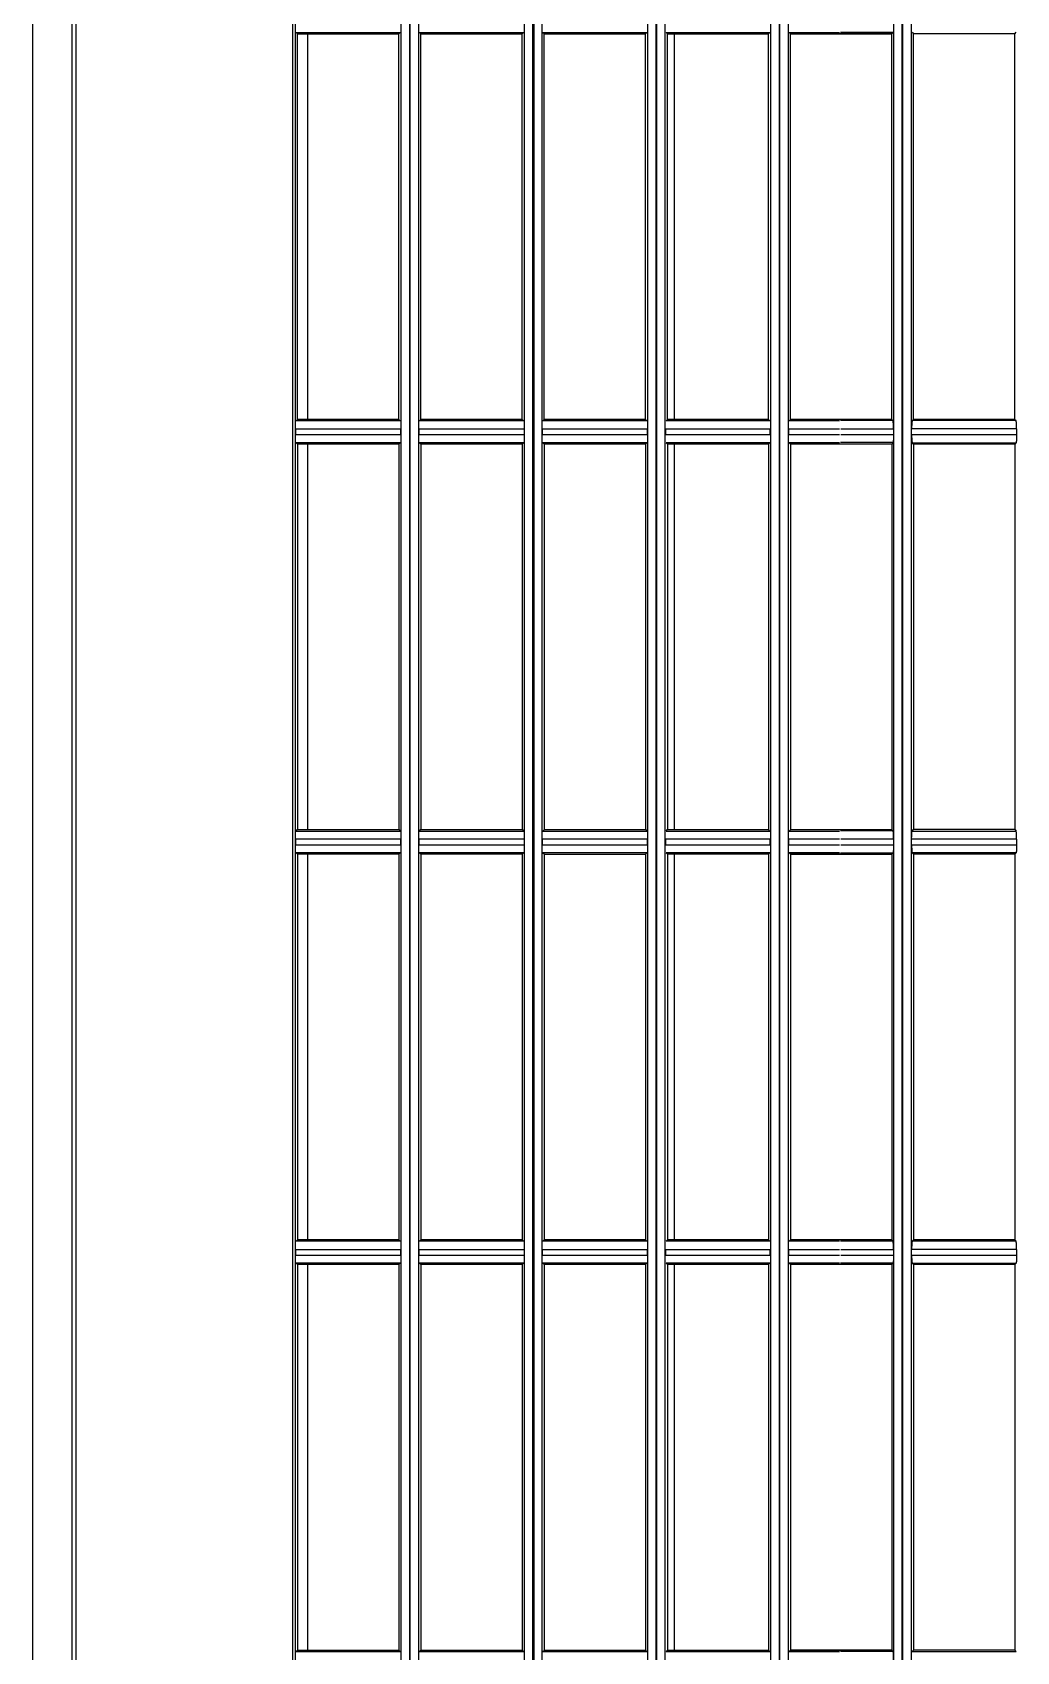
# Model space of a CAD drawing. Header units: centimetres. Extents: x 31 to 22766, y 238 to 3306.
# Drawn here: x 606.54 to 618.53, y 1991.41 to 2011.14 of the extents above; entities that cross this region are included whole.
import ezdxf
from ezdxf.xclip import XClip

# ---------------------------------------------------------------- set-up
doc = ezdxf.new("R2010")
doc.units = ezdxf.units.CM
doc.header["$XCLIPFRAME"] = 0
doc.linetypes.add('HIDDEN', pattern=[0.375, 0.25, -0.125])
doc.layers.add('00_BORDA_SIVA', color=5, linetype='Continuous', lineweight=25)

# ---------------------------------------------------------------- blocks, each defined once
blk = doc.blocks.new('DUVAR PLANI')
at = {"layer": '00_BORDA_SIVA', "color": 251, "linetype": 'HIDDEN', "ltscale": 50}
blk.add_line((34885.638, 6472.619), (34885.638, 6622.619), dxfattribs=at)
blk = doc.blocks.new('fxaq 7.1 kw iç ünite')
at = {"color": 7, "linetype": 'Continuous', "true_color": 0xffffff}
for p, q in [((12691.404, 4111.579), (12597.465, 4111.579)), ((12598.404, 4111.093), (12700.404, 4111.093)), ((12700.404, 4111.05), (12598.404, 4111.05)), ((12685.604, 4108.407), (12603.004, 4108.407)), ((12685.479, 4108.377), (12603.129, 4108.377)), ((12613.788, 4108.362), (12613.805, 4108.346)), ((12613.788, 4108.362), (12613.788, 4107.096)), ((12613.805, 4108.346), (12613.805, 4108.346)), ((12618.504, 4108.346), (12613.805, 4108.346)), ((12613.805, 4108.346), (12613.805, 4107.113)), ((12618.504, 4108.346), (12618.52, 4108.362)), ((12618.504, 4107.112), (12618.504, 4108.346)), ((12618.52, 4107.096), (12618.52, 4108.362)), ((12618.62, 4108.367), (12618.62, 4107.092)), ((12618.62, 4108.367), (12618.689, 4108.367)), ((12618.689, 4108.367), (12618.689, 4107.092)), ((12618.804, 4108.346), (12618.788, 4108.362)), ((12618.788, 4107.096), (12618.788, 4108.362)), ((12623.504, 4108.346), (12618.804, 4108.346)), ((12618.804, 4107.112), (12618.804, 4108.346)), ((12623.52, 4108.362), (12623.504, 4108.346)), ((12623.504, 4108.346), (12623.504, 4108.346)), ((12623.504, 4107.113), (12623.504, 4108.346)), ((12623.52, 4107.096), (12623.52, 4108.362)), ((12623.62, 4108.367), (12623.689, 4108.367)), ((12623.62, 4108.367), (12623.62, 4107.092)), ((12623.689, 4107.092), (12623.689, 4108.367)), ((12623.788, 4108.362), (12623.788, 4107.096)), ((12623.788, 4108.362), (12623.805, 4108.346)), ((12623.805, 4108.346), (12623.805, 4107.113)), ((12623.805, 4108.346), (12623.805, 4108.346)), ((12628.504, 4108.346), (12623.805, 4108.346)), ((12628.504, 4108.346), (12628.52, 4108.362)), ((12628.504, 4107.112), (12628.504, 4108.346)), ((12628.52, 4107.096), (12628.52, 4108.362)), ((12628.62, 4108.367), (12628.689, 4108.367)), ((12628.62, 4108.367), (12628.62, 4107.092)), ((12628.689, 4108.367), (12628.689, 4107.092)), ((12628.804, 4108.346), (12628.788, 4108.362)), ((12628.788, 4107.096), (12628.788, 4108.362)), ((12628.804, 4108.346), (12633.504, 4108.346)), ((12628.804, 4107.112), (12628.804, 4108.346)), ((12633.52, 4108.362), (12633.504, 4108.346)), ((12633.504, 4108.346), (12633.504, 4107.113)), ((12633.504, 4108.346), (12633.504, 4108.346)), ((12633.52, 4108.362), (12633.52, 4107.096)), ((12613.805, 4108.22), (12618.504, 4108.22)), ((12618.804, 4108.22), (12623.504, 4108.22)), ((12623.805, 4108.22), (12628.504, 4108.22)), ((12628.804, 4108.22), (12633.504, 4108.22)), ((12613.805, 4107.113), (12613.788, 4107.096)), ((12613.805, 4107.112), (12613.805, 4107.113)), ((12618.504, 4107.112), (12613.805, 4107.112)), ((12618.52, 4107.096), (12618.504, 4107.112)), ((12618.689, 4107.092), (12618.62, 4107.092)), ((12618.788, 4107.096), (12618.804, 4107.112)), ((12623.504, 4107.112), (12618.804, 4107.112)), ((12623.504, 4107.113), (12623.52, 4107.096)), ((12623.504, 4107.112), (12623.504, 4107.113)), ((12623.689, 4107.092), (12623.62, 4107.092)), ((12623.805, 4107.113), (12623.788, 4107.096)), ((12623.805, 4107.112), (12623.805, 4107.113)), ((12628.504, 4107.112), (12623.805, 4107.112)), ((12628.52, 4107.096), (12628.504, 4107.112)), ((12628.689, 4107.092), (12628.62, 4107.092)), ((12628.788, 4107.096), (12628.804, 4107.112)), ((12628.804, 4107.112), (12633.504, 4107.112)), ((12633.504, 4107.113), (12633.52, 4107.096)), ((12633.504, 4107.112), (12633.504, 4107.113)), ((12607.571, 4106.974), (12646.238, 4106.974)), ((12607.572, 4107.084), (12646.237, 4107.084)), ((12646.237, 4106.984), (12607.572, 4106.984)), ((12646.238, 4106.874), (12607.571, 4106.874)), ((12613.788, 4106.861), (12613.788, 4105.592)), ((12613.788, 4106.861), (12613.805, 4106.845)), ((12618.504, 4106.845), (12613.805, 4106.845)), ((12613.805, 4106.845), (12613.805, 4105.608)), ((12613.805, 4106.845), (12613.805, 4106.845)), ((12618.504, 4106.845), (12618.52, 4106.861)), ((12618.504, 4105.608), (12618.504, 4106.845)), ((12618.52, 4105.592), (12618.52, 4106.861)), ((12618.62, 4106.866), (12618.689, 4106.866)), ((12618.62, 4106.866), (12618.62, 4105.587)), ((12618.689, 4106.866), (12618.689, 4105.587)), ((12618.788, 4105.592), (12618.788, 4106.861)), ((12618.804, 4106.845), (12618.788, 4106.861)), ((12623.504, 4106.845), (12618.804, 4106.845)), ((12618.804, 4105.608), (12618.804, 4106.845)), ((12623.52, 4106.861), (12623.504, 4106.845)), ((12623.504, 4105.608), (12623.504, 4106.845)), ((12623.504, 4106.845), (12623.504, 4106.845)), ((12623.52, 4105.592), (12623.52, 4106.861)), ((12623.62, 4106.866), (12623.62, 4105.587)), ((12623.62, 4106.866), (12623.689, 4106.866)), ((12623.689, 4105.587), (12623.689, 4106.866)), ((12623.788, 4106.861), (12623.805, 4106.845)), ((12623.788, 4106.861), (12623.788, 4105.592)), ((12623.805, 4106.845), (12623.805, 4105.608)), ((12628.504, 4106.845), (12623.805, 4106.845)), ((12623.805, 4106.845), (12623.805, 4106.845)), ((12628.504, 4106.845), (12628.52, 4106.861)), ((12628.504, 4105.608), (12628.504, 4106.845)), ((12628.52, 4105.592), (12628.52, 4106.861)), ((12628.62, 4106.866), (12628.62, 4105.587)), ((12628.62, 4106.866), (12628.689, 4106.866)), ((12628.689, 4106.866), (12628.689, 4105.587)), ((12628.788, 4105.592), (12628.788, 4106.861)), ((12628.804, 4106.845), (12628.788, 4106.861)), ((12628.804, 4106.845), (12633.504, 4106.845)), ((12628.804, 4105.608), (12628.804, 4106.845)), ((12633.52, 4106.861), (12633.504, 4106.845)), ((12633.504, 4106.845), (12633.504, 4105.608)), ((12633.504, 4106.845), (12633.504, 4106.845)), ((12633.52, 4106.861), (12633.52, 4105.592)), ((12603.129, 4105.579), (12685.479, 4105.579)), ((12613.805, 4105.608), (12613.788, 4105.592)), ((12618.504, 4105.608), (12613.805, 4105.608)), ((12613.805, 4105.608), (12613.805, 4105.608)), ((12618.52, 4105.592), (12618.504, 4105.608)), ((12618.689, 4105.587), (12618.62, 4105.587)), ((12618.788, 4105.592), (12618.804, 4105.608)), ((12623.504, 4105.608), (12618.804, 4105.608)), ((12623.504, 4105.608), (12623.52, 4105.592)), ((12623.504, 4105.608), (12623.504, 4105.608)), ((12623.689, 4105.587), (12623.62, 4105.587)), ((12623.805, 4105.608), (12623.788, 4105.592)), ((12623.805, 4105.608), (12623.805, 4105.608)), ((12628.504, 4105.608), (12623.805, 4105.608)), ((12628.52, 4105.592), (12628.504, 4105.608)), ((12628.689, 4105.587), (12628.62, 4105.587)), ((12628.788, 4105.592), (12628.804, 4105.608)), ((12628.804, 4105.608), (12633.504, 4105.608)), ((12633.504, 4105.608), (12633.504, 4105.608)), ((12633.504, 4105.608), (12633.52, 4105.592)), ((12603.004, 4105.479), (12685.604, 4105.479)), ((12685.604, 4105.469), (12603.004, 4105.469)), ((12685.479, 4105.369), (12603.129, 4105.369)), ((12613.788, 4105.356), (12613.788, 4104.092)), ((12613.788, 4105.356), (12613.805, 4105.339)), ((12613.805, 4105.34), (12613.805, 4105.339)), ((12618.504, 4105.34), (12613.805, 4105.34)), ((12613.805, 4105.339), (12613.805, 4104.108)), ((12618.504, 4105.34), (12618.52, 4105.356)), ((12618.504, 4104.108), (12618.504, 4105.34)), ((12618.52, 4104.092), (12618.52, 4105.356)), ((12618.62, 4105.361), (12618.689, 4105.361)), ((12618.62, 4105.361), (12618.62, 4104.087)), ((12618.689, 4105.361), (12618.689, 4104.087)), ((12618.788, 4104.092), (12618.788, 4105.356)), ((12618.804, 4105.34), (12618.788, 4105.356)), ((12623.504, 4105.34), (12618.804, 4105.34)), ((12618.804, 4104.108), (12618.804, 4105.34)), ((12623.52, 4105.356), (12623.504, 4105.339)), ((12623.504, 4105.34), (12623.504, 4105.339)), ((12623.504, 4105.339), (12623.504, 4104.108)), ((12623.52, 4104.092), (12623.52, 4105.356)), ((12623.62, 4105.361), (12623.62, 4104.087)), ((12623.62, 4105.361), (12623.689, 4105.361)), ((12623.689, 4104.087), (12623.689, 4105.361)), ((12623.788, 4105.356), (12623.805, 4105.339)), ((12623.788, 4105.356), (12623.788, 4104.092)), ((12628.504, 4105.34), (12623.805, 4105.34)), ((12623.805, 4105.34), (12623.805, 4105.339)), ((12623.805, 4105.339), (12623.805, 4104.108)), ((12628.504, 4105.34), (12628.52, 4105.356)), ((12628.504, 4104.108), (12628.504, 4105.34)), ((12628.52, 4104.092), (12628.52, 4105.356)), ((12628.62, 4105.361), (12628.689, 4105.361)), ((12628.62, 4105.361), (12628.62, 4104.087)), ((12628.689, 4105.361), (12628.689, 4104.087)), ((12628.788, 4104.092), (12628.788, 4105.356)), ((12628.804, 4105.34), (12628.788, 4105.356)), ((12628.804, 4105.34), (12633.504, 4105.34)), ((12628.804, 4104.108), (12628.804, 4105.34)), ((12633.52, 4105.356), (12633.504, 4105.339)), ((12633.504, 4105.34), (12633.504, 4105.339)), ((12633.504, 4105.339), (12633.504, 4104.108)), ((12633.52, 4105.356), (12633.52, 4104.092)), ((12685.604, 4103.979), (12603.004, 4103.979)), ((12603.004, 4103.969), (12685.604, 4103.969)), ((12603.129, 4104.079), (12685.479, 4104.079)), ((12613.805, 4104.108), (12613.788, 4104.092)), ((12618.504, 4104.108), (12613.805, 4104.108)), ((12613.805, 4104.108), (12613.805, 4104.108)), ((12618.52, 4104.092), (12618.504, 4104.108)), ((12618.689, 4104.087), (12618.62, 4104.087)), ((12618.788, 4104.092), (12618.804, 4104.108)), ((12623.504, 4104.108), (12618.804, 4104.108)), ((12623.504, 4104.108), (12623.504, 4104.108)), ((12623.504, 4104.108), (12623.52, 4104.092)), ((12623.689, 4104.087), (12623.62, 4104.087)), ((12623.805, 4104.108), (12623.788, 4104.092)), ((12628.504, 4104.108), (12623.805, 4104.108)), ((12623.805, 4104.108), (12623.805, 4104.108)), ((12628.52, 4104.092), (12628.504, 4104.108)), ((12628.689, 4104.087), (12628.62, 4104.087)), ((12628.788, 4104.092), (12628.804, 4104.108)), ((12628.804, 4104.108), (12633.504, 4104.108)), ((12633.504, 4104.108), (12633.52, 4104.092)), ((12633.504, 4104.108), (12633.504, 4104.108)), ((12685.479, 4103.869), (12603.129, 4103.869)), ((12613.788, 4103.855), (12613.805, 4103.839)), ((12613.788, 4103.855), (12613.788, 4102.591)), ((12618.504, 4103.839), (12613.805, 4103.839)), ((12613.805, 4103.839), (12613.805, 4102.607)), ((12613.805, 4103.839), (12613.805, 4103.839)), ((12613.805, 4103.753), (12618.504, 4103.753)), ((12618.504, 4103.839), (12618.52, 4103.855)), ((12618.504, 4102.607), (12618.504, 4103.839)), ((12618.52, 4102.591), (12618.52, 4103.855)), ((12618.62, 4103.86), (12618.689, 4103.86)), ((12618.62, 4103.86), (12618.62, 4102.586)), ((12618.689, 4103.86), (12618.689, 4102.586)), ((12618.788, 4102.591), (12618.788, 4103.855)), ((12618.804, 4103.839), (12618.788, 4103.855)), ((12618.804, 4102.607), (12618.804, 4103.839)), ((12623.504, 4103.839), (12618.804, 4103.839)), ((12618.804, 4103.753), (12623.504, 4103.753)), ((12623.52, 4103.855), (12623.504, 4103.839)), ((12623.504, 4103.839), (12623.504, 4103.839)), ((12623.504, 4102.607), (12623.504, 4103.839)), ((12623.52, 4102.591), (12623.52, 4103.855)), ((12623.62, 4103.86), (12623.689, 4103.86)), ((12623.62, 4103.86), (12623.62, 4102.586)), ((12623.689, 4102.586), (12623.689, 4103.86)), ((12623.788, 4103.855), (12623.805, 4103.839)), ((12623.788, 4103.855), (12623.788, 4102.591)), ((12623.805, 4103.839), (12623.805, 4102.607)), ((12628.504, 4103.839), (12623.805, 4103.839)), ((12623.805, 4103.839), (12623.805, 4103.839)), ((12623.805, 4103.753), (12628.504, 4103.753)), ((12628.504, 4103.839), (12628.52, 4103.855)), ((12628.504, 4102.607), (12628.504, 4103.839)), ((12628.52, 4102.591), (12628.52, 4103.855)), ((12628.62, 4103.86), (12628.689, 4103.86)), ((12628.62, 4103.86), (12628.62, 4102.586)), ((12628.689, 4103.86), (12628.689, 4102.586)), ((12628.788, 4102.591), (12628.788, 4103.855)), ((12628.804, 4103.839), (12628.788, 4103.855)), ((12628.804, 4102.607), (12628.804, 4103.839)), ((12628.804, 4103.839), (12633.504, 4103.839)), ((12628.804, 4103.753), (12633.504, 4103.753)), ((12633.52, 4103.855), (12633.504, 4103.839)), ((12633.504, 4103.839), (12633.504, 4103.839)), ((12633.504, 4103.839), (12633.504, 4102.607)), ((12633.52, 4103.855), (12633.52, 4102.591)), ((12603.129, 4102.579), (12685.479, 4102.579)), ((12613.788, 4102.591), (12613.805, 4102.607)), ((12613.805, 4102.607), (12613.805, 4102.607)), ((12618.504, 4102.607), (12613.805, 4102.607)), ((12618.504, 4102.607), (12618.52, 4102.591)), ((12618.62, 4102.586), (12618.689, 4102.586)), ((12618.804, 4102.607), (12618.788, 4102.591)), ((12623.504, 4102.607), (12618.804, 4102.607)), ((12623.504, 4102.607), (12623.504, 4102.607)), ((12623.52, 4102.591), (12623.504, 4102.607)), ((12623.62, 4102.586), (12623.689, 4102.586)), ((12623.788, 4102.591), (12623.805, 4102.607)), ((12623.805, 4102.607), (12623.805, 4102.607)), ((12628.504, 4102.607), (12623.805, 4102.607)), ((12628.504, 4102.607), (12628.52, 4102.591)), ((12628.62, 4102.586), (12628.689, 4102.586)), ((12628.804, 4102.607), (12628.788, 4102.591)), ((12628.804, 4102.607), (12633.504, 4102.607)), ((12633.504, 4102.607), (12633.504, 4102.607)), ((12633.52, 4102.591), (12633.504, 4102.607)), ((12603.004, 4102.469), (12685.604, 4102.469)), ((12685.504, 4102.479), (12603.104, 4102.479)), ((12685.479, 4102.369), (12603.129, 4102.369)), ((12613.804, 4102.341), (12613.788, 4102.357)), ((12613.788, 4102.357), (12613.788, 4101.743)), ((12618.52, 4102.357), (12618.504, 4102.341)), ((12618.52, 4101.743), (12618.52, 4102.357)), ((12618.62, 4102.362), (12618.62, 4101.742)), ((12618.689, 4102.362), (12618.62, 4102.362)), ((12618.689, 4102.362), (12618.689, 4101.742)), ((12618.788, 4101.743), (12618.788, 4102.357)), ((12618.788, 4102.357), (12618.804, 4102.341)), ((12623.504, 4102.341), (12623.52, 4102.357)), ((12623.52, 4101.743), (12623.52, 4102.357)), ((12623.62, 4102.362), (12623.62, 4101.742)), ((12623.689, 4102.362), (12623.62, 4102.362)), ((12623.689, 4101.742), (12623.689, 4102.362)), ((12623.804, 4102.341), (12623.788, 4102.357)), ((12623.788, 4102.357), (12623.788, 4101.743)), ((12628.52, 4102.357), (12628.504, 4102.341)), ((12628.52, 4101.743), (12628.52, 4102.357)), ((12628.62, 4102.362), (12628.62, 4101.742)), ((12628.689, 4102.362), (12628.62, 4102.362)), ((12628.689, 4102.362), (12628.689, 4101.742)), ((12628.788, 4102.357), (12628.804, 4102.341)), ((12628.788, 4101.743), (12628.788, 4102.357)), ((12633.504, 4102.341), (12633.52, 4102.357)), ((12633.52, 4102.357), (12633.52, 4101.743)), ((12618.504, 4102.341), (12613.804, 4102.341)), ((12613.804, 4101.105), (12613.804, 4102.341)), ((12613.805, 4102.341), (12613.805, 4101.747)), ((12618.504, 4101.105), (12618.504, 4102.341)), ((12623.504, 4102.341), (12618.804, 4102.341)), ((12618.804, 4101.105), (12618.804, 4102.341)), ((12623.504, 4101.105), (12623.504, 4102.341)), ((12623.504, 4102.341), (12623.504, 4101.747)), ((12623.804, 4101.105), (12623.804, 4102.341)), ((12628.504, 4102.341), (12623.804, 4102.341)), ((12623.805, 4102.341), (12623.805, 4101.747)), ((12628.504, 4101.105), (12628.504, 4102.341)), ((12628.804, 4102.341), (12633.504, 4102.341)), ((12628.804, 4101.105), (12628.804, 4102.341)), ((12633.504, 4102.341), (12633.504, 4101.747)), ((12633.504, 4101.105), (12633.504, 4102.341)), ((12613.805, 4101.743), (12613.805, 4101.105)), ((12618.521, 4101.089), (12618.521, 4101.728)), ((12618.62, 4101.724), (12618.62, 4101.084)), ((12618.689, 4101.724), (12618.689, 4101.084)), ((12623.504, 4101.743), (12623.504, 4101.105)), ((12623.62, 4101.724), (12623.62, 4101.084)), ((12623.805, 4101.743), (12623.805, 4101.105)), ((12628.521, 4101.089), (12628.521, 4101.728)), ((12628.62, 4101.724), (12628.62, 4101.084)), ((12628.689, 4101.724), (12628.689, 4101.084)), ((12633.504, 4101.743), (12633.504, 4101.105)), ((12603.004, 4100.979), (12685.604, 4100.979)), ((12603.129, 4101.079), (12685.479, 4101.079)), ((12613.804, 4101.105), (12613.788, 4101.089)), ((12618.504, 4101.105), (12613.804, 4101.105)), ((12618.521, 4101.089), (12618.504, 4101.105)), ((12618.522, 4101.088), (12618.521, 4101.089)), ((12618.524, 4101.088), (12618.522, 4101.088)), ((12618.526, 4101.087), (12618.524, 4101.088)), ((12618.53, 4101.087), (12618.526, 4101.087)), ((12618.534, 4101.086), (12618.53, 4101.087)), ((12618.539, 4101.086), (12618.534, 4101.086)), ((12618.545, 4101.086), (12618.539, 4101.086)), ((12618.552, 4101.085), (12618.545, 4101.086)), ((12618.559, 4101.085), (12618.552, 4101.085)), ((12618.567, 4101.085), (12618.559, 4101.085)), ((12618.575, 4101.084), (12618.567, 4101.085)), ((12618.583, 4101.084), (12618.575, 4101.084)), ((12618.592, 4101.084), (12618.583, 4101.084)), ((12618.601, 4101.084), (12618.592, 4101.084)), ((12618.61, 4101.084), (12618.601, 4101.084)), ((12618.62, 4101.084), (12618.61, 4101.084)), ((12618.689, 4101.084), (12618.62, 4101.084)), ((12618.689, 4101.084), (12618.699, 4101.084)), ((12618.699, 4101.084), (12618.708, 4101.084)), ((12618.708, 4101.084), (12618.717, 4101.084)), ((12618.717, 4101.084), (12618.726, 4101.084)), ((12618.726, 4101.084), (12618.734, 4101.084)), ((12618.734, 4101.084), (12618.742, 4101.085)), ((12618.742, 4101.085), (12618.75, 4101.085)), ((12618.75, 4101.085), (12618.757, 4101.085)), ((12618.757, 4101.085), (12618.764, 4101.086)), ((12618.764, 4101.086), (12618.77, 4101.086)), ((12618.77, 4101.086), (12618.775, 4101.086)), ((12618.775, 4101.086), (12618.779, 4101.087)), ((12618.779, 4101.087), (12618.783, 4101.087)), ((12618.783, 4101.087), (12618.785, 4101.088)), ((12618.785, 4101.088), (12618.787, 4101.088)), ((12618.787, 4101.088), (12618.788, 4101.089)), ((12618.788, 4101.089), (12618.804, 4101.105)), ((12623.504, 4101.105), (12618.804, 4101.105)), ((12623.504, 4101.105), (12623.521, 4101.089)), ((12623.522, 4101.088), (12623.521, 4101.089)), ((12623.524, 4101.088), (12623.522, 4101.088)), ((12623.526, 4101.087), (12623.524, 4101.088)), ((12623.53, 4101.087), (12623.526, 4101.087)), ((12623.534, 4101.086), (12623.53, 4101.087)), ((12623.539, 4101.086), (12623.534, 4101.086)), ((12623.545, 4101.086), (12623.539, 4101.086)), ((12623.552, 4101.085), (12623.545, 4101.086)), ((12623.559, 4101.085), (12623.552, 4101.085)), ((12623.567, 4101.085), (12623.559, 4101.085)), ((12623.575, 4101.084), (12623.567, 4101.085)), ((12623.583, 4101.084), (12623.575, 4101.084)), ((12623.592, 4101.084), (12623.583, 4101.084)), ((12623.601, 4101.084), (12623.592, 4101.084)), ((12623.61, 4101.084), (12623.601, 4101.084)), ((12623.62, 4101.084), (12623.61, 4101.084)), ((12623.689, 4101.084), (12623.62, 4101.084)), ((12623.804, 4101.105), (12623.788, 4101.089)), ((12628.504, 4101.105), (12623.804, 4101.105)), ((12628.521, 4101.089), (12628.504, 4101.105)), ((12628.522, 4101.088), (12628.521, 4101.089)), ((12628.524, 4101.088), (12628.522, 4101.088)), ((12628.526, 4101.087), (12628.524, 4101.088)), ((12628.53, 4101.087), (12628.526, 4101.087)), ((12628.534, 4101.086), (12628.53, 4101.087)), ((12628.539, 4101.086), (12628.534, 4101.086)), ((12628.545, 4101.086), (12628.539, 4101.086)), ((12628.552, 4101.085), (12628.545, 4101.086)), ((12628.559, 4101.085), (12628.552, 4101.085)), ((12628.567, 4101.085), (12628.559, 4101.085)), ((12628.575, 4101.084), (12628.567, 4101.085)), ((12628.583, 4101.084), (12628.575, 4101.084)), ((12628.592, 4101.084), (12628.583, 4101.084)), ((12628.601, 4101.084), (12628.592, 4101.084)), ((12628.61, 4101.084), (12628.601, 4101.084)), ((12628.62, 4101.084), (12628.61, 4101.084)), ((12628.689, 4101.084), (12628.62, 4101.084)), ((12628.689, 4101.084), (12628.699, 4101.084)), ((12628.699, 4101.084), (12628.708, 4101.084)), ((12628.708, 4101.084), (12628.717, 4101.084)), ((12628.717, 4101.084), (12628.726, 4101.084)), ((12628.726, 4101.084), (12628.734, 4101.084)), ((12628.734, 4101.084), (12628.742, 4101.085)), ((12628.742, 4101.085), (12628.75, 4101.085)), ((12628.75, 4101.085), (12628.757, 4101.085)), ((12628.757, 4101.085), (12628.764, 4101.086)), ((12628.764, 4101.086), (12628.77, 4101.086)), ((12628.77, 4101.086), (12628.775, 4101.086)), ((12628.775, 4101.086), (12628.779, 4101.087)), ((12628.779, 4101.087), (12628.783, 4101.087)), ((12628.783, 4101.087), (12628.785, 4101.088)), ((12628.785, 4101.088), (12628.787, 4101.088)), ((12628.787, 4101.088), (12628.788, 4101.089)), ((12628.788, 4101.089), (12628.804, 4101.105)), ((12628.804, 4101.105), (12633.504, 4101.105)), ((12633.504, 4101.105), (12633.521, 4101.089)), ((12603.004, 4100.969), (12685.604, 4100.969)), ((12685.479, 4100.869), (12603.129, 4100.869)), ((12613.787, 4100.858), (12613.788, 4100.858)), ((12613.788, 4100.858), (12613.805, 4100.841)), ((12613.788, 4100.858), (12613.788, 4100.721)), ((12618.504, 4100.841), (12613.805, 4100.841)), ((12613.805, 4099.605), (12613.805, 4100.841)), ((12613.805, 4100.841), (12613.805, 4100.841)), ((12618.504, 4100.841), (12618.521, 4100.858)), ((12618.504, 4099.605), (12618.504, 4100.841)), ((12618.62, 4100.863), (12618.689, 4100.863)), ((12618.804, 4100.841), (12618.788, 4100.858)), ((12618.804, 4099.605), (12618.804, 4100.841)), ((12623.504, 4100.841), (12618.804, 4100.841)), ((12623.521, 4100.858), (12623.504, 4100.841)), ((12623.504, 4099.605), (12623.504, 4100.841)), ((12623.504, 4100.841), (12623.504, 4100.841)), ((12623.521, 4100.721), (12623.521, 4100.858)), ((12623.62, 4100.863), (12623.689, 4100.863)), ((12623.689, 4100.863), (12623.699, 4100.863)), ((12623.699, 4100.863), (12623.708, 4100.863)), ((12623.708, 4100.863), (12623.717, 4100.862)), ((12623.717, 4100.862), (12623.726, 4100.862)), ((12623.726, 4100.862), (12623.734, 4100.862)), ((12623.734, 4100.862), (12623.742, 4100.862)), ((12623.742, 4100.862), (12623.75, 4100.862)), ((12623.75, 4100.862), (12623.758, 4100.861)), ((12623.758, 4100.861), (12623.764, 4100.861)), ((12623.764, 4100.861), (12623.77, 4100.86)), ((12623.77, 4100.86), (12623.775, 4100.86)), ((12623.775, 4100.86), (12623.779, 4100.86)), ((12623.779, 4100.86), (12623.783, 4100.859)), ((12623.783, 4100.859), (12623.785, 4100.859)), ((12623.785, 4100.859), (12623.787, 4100.858)), ((12623.787, 4100.858), (12623.788, 4100.858)), ((12623.788, 4100.858), (12623.805, 4100.841)), ((12623.788, 4100.858), (12623.788, 4100.721)), ((12628.504, 4100.841), (12623.805, 4100.841)), ((12623.805, 4099.605), (12623.805, 4100.841)), ((12623.805, 4100.841), (12623.805, 4100.841)), ((12628.504, 4100.841), (12628.521, 4100.858)), ((12628.504, 4099.605), (12628.504, 4100.841)), ((12628.62, 4100.863), (12628.689, 4100.863)), ((12628.804, 4100.841), (12628.788, 4100.858)), ((12628.804, 4099.605), (12628.804, 4100.841)), ((12628.804, 4100.841), (12633.504, 4100.841)), ((12633.521, 4100.858), (12633.504, 4100.841)), ((12633.504, 4100.841), (12633.504, 4100.841)), ((12633.504, 4099.605), (12633.504, 4100.841)), ((12613.788, 4100.721), (12613.788, 4100.591)), ((12613.788, 4100.591), (12613.788, 4100.465)), ((12623.521, 4100.591), (12623.521, 4100.721)), ((12623.521, 4100.465), (12623.521, 4100.591)), ((12623.788, 4100.721), (12623.788, 4100.591)), ((12623.788, 4100.591), (12623.788, 4100.465)), ((12613.788, 4100.465), (12613.788, 4100.343)), ((12623.521, 4100.343), (12623.521, 4100.465)), ((12623.788, 4100.465), (12623.788, 4100.343)), ((12613.788, 4100.343), (12613.788, 4100.222)), ((12613.788, 4100.222), (12613.788, 4100.101)), ((12623.521, 4100.222), (12623.521, 4100.343)), ((12623.521, 4100.101), (12623.521, 4100.222)), ((12623.788, 4100.343), (12623.788, 4100.222)), ((12623.788, 4100.222), (12623.788, 4100.101)), ((12613.788, 4100.101), (12613.788, 4099.979)), ((12623.521, 4099.979), (12623.521, 4100.101)), ((12623.788, 4100.101), (12623.788, 4099.979)), ((12613.788, 4099.979), (12613.788, 4099.854)), ((12613.788, 4099.854), (12613.788, 4099.725)), ((12623.521, 4099.854), (12623.521, 4099.979)), ((12623.521, 4099.725), (12623.521, 4099.854)), ((12623.788, 4099.979), (12623.788, 4099.854)), ((12623.788, 4099.854), (12623.788, 4099.725)), ((12613.788, 4099.725), (12613.788, 4099.589)), ((12613.805, 4099.605), (12613.788, 4099.589)), ((12613.805, 4099.605), (12613.805, 4099.605)), ((12618.504, 4099.605), (12613.805, 4099.605)), ((12618.521, 4099.589), (12618.504, 4099.605)), ((12618.788, 4099.589), (12618.804, 4099.605)), ((12623.504, 4099.605), (12618.804, 4099.605)), ((12623.504, 4099.605), (12623.521, 4099.589)), ((12623.504, 4099.605), (12623.504, 4099.605)), ((12623.521, 4099.589), (12623.521, 4099.725)), ((12623.788, 4099.725), (12623.788, 4099.589)), ((12623.805, 4099.605), (12623.788, 4099.589)), ((12628.504, 4099.605), (12623.805, 4099.605)), ((12623.805, 4099.605), (12623.805, 4099.605)), ((12628.521, 4099.589), (12628.504, 4099.605)), ((12628.788, 4099.589), (12628.804, 4099.605)), ((12628.804, 4099.605), (12633.504, 4099.605)), ((12633.504, 4099.605), (12633.504, 4099.605)), ((12633.504, 4099.605), (12633.521, 4099.589)), ((12618.522, 4099.588), (12618.521, 4099.589)), ((12618.524, 4099.588), (12618.522, 4099.588)), ((12618.526, 4099.588), (12618.524, 4099.588)), ((12618.53, 4099.587), (12618.526, 4099.588)), ((12618.534, 4099.587), (12618.53, 4099.587)), ((12618.539, 4099.586), (12618.534, 4099.587)), ((12618.545, 4099.586), (12618.539, 4099.586)), ((12618.552, 4099.585), (12618.545, 4099.586)), ((12618.559, 4099.585), (12618.552, 4099.585)), ((12618.567, 4099.585), (12618.559, 4099.585)), ((12618.575, 4099.585), (12618.567, 4099.585)), ((12618.584, 4099.584), (12618.575, 4099.585)), ((12618.592, 4099.584), (12618.584, 4099.584)), ((12618.601, 4099.584), (12618.592, 4099.584)), ((12618.611, 4099.584), (12618.601, 4099.584)), ((12618.621, 4099.584), (12618.611, 4099.584)), ((12618.688, 4099.584), (12618.621, 4099.584)), ((12618.688, 4099.584), (12618.698, 4099.584)), ((12618.698, 4099.584), (12618.708, 4099.584)), ((12618.708, 4099.584), (12618.717, 4099.584)), ((12618.717, 4099.584), (12618.725, 4099.584)), ((12618.725, 4099.584), (12618.734, 4099.585)), ((12618.734, 4099.585), (12618.742, 4099.585)), ((12618.742, 4099.585), (12618.75, 4099.585)), ((12618.75, 4099.585), (12618.757, 4099.585)), ((12618.757, 4099.585), (12618.764, 4099.586)), ((12618.764, 4099.586), (12618.77, 4099.586)), ((12618.77, 4099.586), (12618.775, 4099.587)), ((12618.775, 4099.587), (12618.779, 4099.587)), ((12618.779, 4099.587), (12618.783, 4099.588)), ((12618.783, 4099.588), (12618.785, 4099.588)), ((12618.785, 4099.588), (12618.787, 4099.588)), ((12618.787, 4099.588), (12618.788, 4099.589)), ((12623.522, 4099.588), (12623.521, 4099.589)), ((12623.524, 4099.588), (12623.522, 4099.588)), ((12623.526, 4099.588), (12623.524, 4099.588)), ((12623.53, 4099.587), (12623.526, 4099.588)), ((12623.534, 4099.587), (12623.53, 4099.587)), ((12623.539, 4099.586), (12623.534, 4099.587)), ((12623.545, 4099.586), (12623.539, 4099.586)), ((12623.552, 4099.585), (12623.545, 4099.586)), ((12623.559, 4099.585), (12623.552, 4099.585)), ((12623.567, 4099.585), (12623.559, 4099.585)), ((12623.575, 4099.585), (12623.567, 4099.585)), ((12623.584, 4099.584), (12623.575, 4099.585)), ((12623.592, 4099.584), (12623.584, 4099.584)), ((12623.601, 4099.584), (12623.592, 4099.584)), ((12623.611, 4099.584), (12623.601, 4099.584)), ((12623.621, 4099.584), (12623.611, 4099.584)), ((12623.688, 4099.584), (12623.621, 4099.584)), ((12628.522, 4099.588), (12628.521, 4099.589)), ((12628.524, 4099.588), (12628.522, 4099.588)), ((12628.526, 4099.588), (12628.524, 4099.588)), ((12628.53, 4099.587), (12628.526, 4099.588)), ((12628.534, 4099.587), (12628.53, 4099.587)), ((12628.539, 4099.586), (12628.534, 4099.587)), ((12628.545, 4099.586), (12628.539, 4099.586)), ((12628.552, 4099.585), (12628.545, 4099.586)), ((12628.559, 4099.585), (12628.552, 4099.585)), ((12628.567, 4099.585), (12628.559, 4099.585)), ((12628.575, 4099.585), (12628.567, 4099.585)), ((12628.584, 4099.584), (12628.575, 4099.585)), ((12628.592, 4099.584), (12628.584, 4099.584)), ((12628.601, 4099.584), (12628.592, 4099.584)), ((12628.611, 4099.584), (12628.601, 4099.584)), ((12628.621, 4099.584), (12628.611, 4099.584)), ((12628.688, 4099.584), (12628.621, 4099.584)), ((12628.688, 4099.584), (12628.698, 4099.584)), ((12628.698, 4099.584), (12628.708, 4099.584)), ((12628.708, 4099.584), (12628.717, 4099.584)), ((12628.717, 4099.584), (12628.725, 4099.584)), ((12628.725, 4099.584), (12628.734, 4099.585)), ((12628.734, 4099.585), (12628.742, 4099.585)), ((12628.742, 4099.585), (12628.75, 4099.585)), ((12628.75, 4099.585), (12628.757, 4099.585)), ((12628.757, 4099.585), (12628.764, 4099.586)), ((12628.764, 4099.586), (12628.77, 4099.586)), ((12628.77, 4099.586), (12628.775, 4099.587)), ((12628.775, 4099.587), (12628.779, 4099.587)), ((12628.779, 4099.587), (12628.783, 4099.588)), ((12628.783, 4099.588), (12628.785, 4099.588)), ((12628.785, 4099.588), (12628.787, 4099.588)), ((12628.787, 4099.588), (12628.788, 4099.589))]:
    blk.add_line(p, q, dxfattribs=at)
for centre, radius, start, end in [((-26975.828, 4103.977), 39589.617, 359.99582, 359.996746), ((-26971.659, 4103.977), 39590.448, 359.99582, 359.996746), ((52213.882, 4103.977), 39590.361, 180.003254, 180.00418), ((-26453.781, 4103.892), 39077.47, 359.995882, 359.996822), ((-26965.828, 4103.977), 39589.617, 359.99582, 359.996746), ((-26961.659, 4103.977), 39590.448, 359.99582, 359.996746), ((52223.147, 4103.977), 39589.626, 180.003254, 180.00418), ((12613.703, 4101.798), 0.715, 268.8355, 276.8584), ((12623.703, 4101.798), 0.715, 268.8355, 276.8584), ((12618.606, 4100.15), 0.713, 88.8617, 96.9066), ((48366.604, 4103.788), 35748.084, 180.004697, 180.006731), ((49414.005, 4103.835), 36795.385, 180.004629, 180.00662), ((-24176.704, 4103.835), 36795.393, 359.99338, 359.995371), ((12618.703, 4100.15), 0.713, 83.0934, 91.1383), ((-23129.302, 4103.788), 35748.091, 359.993269, 359.995303), ((12623.606, 4100.15), 0.713, 88.8617, 96.9066), ((49418.993, 4103.835), 36795.372, 180.004629, 180.00662), ((-31675.756, 4104.572), 44299.445, 359.993549, 359.995203), ((12628.606, 4100.15), 0.713, 88.8617, 96.9066), ((48376.604, 4103.788), 35748.084, 180.004697, 180.006731), ((49424.005, 4103.835), 36795.385, 180.004629, 180.00662), ((-24166.704, 4103.835), 36795.393, 359.99338, 359.995371), ((12628.703, 4100.15), 0.713, 83.0934, 91.1383), ((-23119.302, 4103.788), 35748.091, 359.993269, 359.995303), ((12623.703, 4100.298), 0.714, 268.8488, 276.8731)]:
    blk.add_arc(centre, radius, start, end, dxfattribs=at)
blk = doc.blocks.new('G$CCD2FF134')
at = {"rotation": 90}
blk.add_blockref('fxaq 7.1 kw iç ünite', (1011.093, -12894.404), dxfattribs=at)

msp = doc.modelspace()

# ---------------------------------------------------------------- block references
ref = msp.add_blockref('G$CCD2FF134', (3707.025, 2272.025))
XClip(ref).set_block_clipping_path([(-3470.0000000001, -1889.9999999982), (349.9999999999, 300.0000000019)])
msp.add_blockref('DUVAR PLANI', (-34278.613, -4520.594))

doc.saveas('drawing.dxf')
